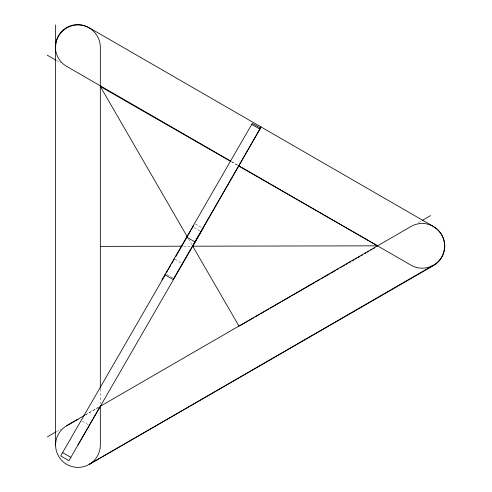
<?xml version="1.0" encoding="UTF-8"?>
<svg xmlns="http://www.w3.org/2000/svg" width="492" height="492" viewBox="0 0 492 492"><rect width="100%" height="100%" fill="white"/><g stroke="black" fill="none" stroke-linecap="round" stroke-linejoin="round"><path stroke-width="0.37" stroke-dasharray="2.46 1.84" d="M85.202 415.02L98.351 407.407M56.457 431.638L60.977 429.03M85.405 414.922L98.701 407.247M418.335 222.704L421.564 220.84M183.577 246.215L190.453 246.203M231.357 161.8L237.341 165.238M56.26 60.362L60.78 62.97M231.843 161.733L237.544 165.029M195.416 224.026L201.751 227.685M194.143 227.685L199.85 230.982M175.017 259.358L181.357 263.017M166.77 274.444L173.104 278.103M82.361 421.3L88.701 424.959M188.522 238.909L191.978 244.868M100.325 388.988L100.325 403.575"/><path stroke-width="0.74" d="M238.952 326.048L192.741 246.197L261.043 126.954M161.843 280.046L252.291 123.387L260.532 128.148L173.153 279.487L164.912 274.727M165.601 274.192L60.7 455.893L68.941 460.653L203.018 228.417M166.314 272.962L167.526 270.871M168.233 269.634L169.445 267.543M169.771 266.971L170.982 264.88M171.696 263.644L174.439 258.89M175.589 256.898L176.357 255.563M176.597 255.145L178.817 251.307M179.045 250.908L180.3 248.743M180.582 248.245L182.261 245.342M182.507 244.918L190.638 230.828M191.339 229.616L193.694 225.539M77.964 445.039L100.325 406.263L411.035 226.461A22.361 22.361 0 0 1 444.577 245.828A22.361 22.361 0 0 1 411.035 265.194L238.146 165.373M100.325 405.882L100.325 445.039A22.361 22.361 0 0 1 66.783 464.405A22.361 22.361 0 0 1 66.783 425.672L84.544 415.396M47.423 436.853L55.811 432.007M66.783 425.672L78.093 419.147M239.678 325.858L253.638 317.795M254.973 317.026L259.622 314.339M260.957 313.57L268.933 308.964M270.262 308.195L280.901 302.051M282.236 301.282L290.212 296.676M291.541 295.913L314.154 282.857M315.483 282.088L320.138 279.401M321.467 278.632L329.443 274.026M330.778 273.257L335.433 270.569M336.762 269.807L338.754 268.65M340.083 267.882L341.417 267.119M342.746 266.35L344.738 265.2M346.067 264.432L347.401 263.663M348.73 262.894L350.722 261.744M352.057 260.975L354.049 259.825M355.378 259.056L356.706 258.288M358.041 257.519L360.033 256.369M361.362 255.6L362.696 254.831M364.689 253.681L366.017 252.913M367.346 252.144L368.68 251.375M370.673 250.225L372.001 249.456M373.336 248.688L374.664 247.919M422.21 220.471L430.598 215.625M433.6 265.539L89.144 464.405L433.397 265.194L433.6 265.539A22.361 22.361 0 0 0 433.6 226.806M100.325 246.381L182.052 246.215M192.741 246.197L377.573 245.828L238.675 166.001M230.693 161.413L100.325 86.494L187.372 236.916M433.397 226.461L88.947 27.595A22.361 22.361 0 0 0 58.4 35.781A22.361 22.361 0 0 0 66.586 66.328L230.834 161.155M251.701 124.402L259.942 129.162M47.226 55.147L55.614 59.993M186.628 237.113L194.869 241.873M62.601 452.597L70.842 457.357M100.325 388.219L100.325 47.3A22.361 22.361 0 0 0 77.964 24.944A22.361 22.361 0 0 0 55.608 47.3M55.608 24.944L55.608 445.039"/></g></svg>
